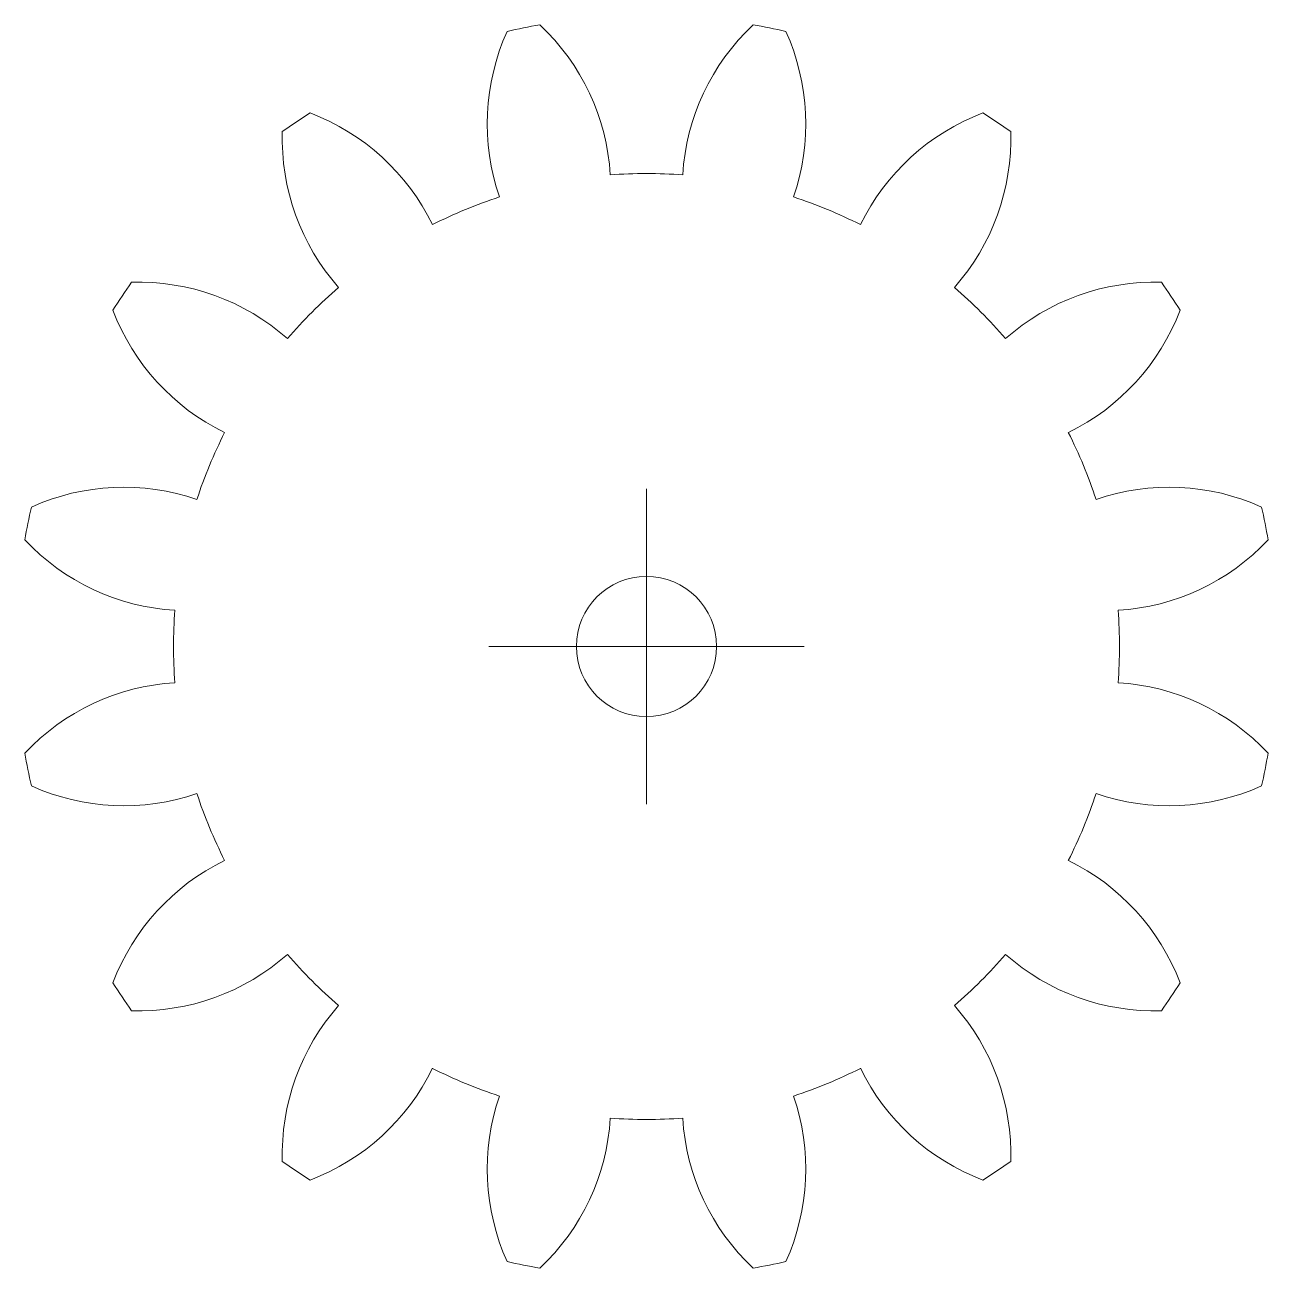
# Model space of a CAD drawing. Header units: millimetres. Extents: x 150.8 to 186.3, y 176.1 to 211.6.
import ezdxf

# ---------------------------------------------------------------- set-up
doc = ezdxf.new("R2010")
doc.units = ezdxf.units.MM

# ---------------------------------------------------------------- blocks, each defined once
blk = doc.blocks.new('SW_CENTERMARKSYMBOL_0')
at = {"color": 0, "linetype": 'Continuous', "lineweight": 0}
for p, q in [((0, 2.5), (0, 4.5)), ((0, 0), (0, 2.5)), ((-2.5, 0), (-4.5, 0)), ((0, 0), (-2.5, 0)), ((0, 0), (0, -2.5)), ((0, 0), (2.5, 0)), ((2.5, 0), (4.5, 0)), ((0, -2.5), (0, -4.5))]:
    blk.add_line(p, q, dxfattribs=at)

msp = doc.modelspace()

# ---------------------------------------------------------------- linework, layer by layer
at = {"color": 7, "linetype": 'Continuous', "lineweight": 15}
msp.add_circle((168.564, 193.85), 2, dxfattribs=at)
for centre, radius, start, end in [((168.564, 193.85), 18, 99.7308, 102.7692), ((161.142, 206.925), 6.4, 3.4426, 46.8081), ((175.987, 206.925), 6.4, 133.1919, 176.5574), ((168.564, 193.85), 18, 77.2308, 80.2692), ((170.419, 208.77), 6.4, 155.6919, 199.0574), ((166.71, 208.77), 6.4, 340.9426, 24.3081), ((168.564, 193.85), 18, 122.2308, 125.2692), ((156.703, 203.089), 6.4, 25.9426, 69.3081), ((180.426, 203.089), 6.4, 110.6919, 154.0574), ((168.564, 193.85), 18, 54.7308, 57.7692), ((164.568, 208.344), 6.4, 178.1919, 221.5574), ((172.561, 208.344), 6.4, 318.4426, 1.8081), ((168.564, 193.85), 13.499, 85.6055, 94.3945), ((168.564, 193.85), 13.499, 108.1055, 116.8945), ((168.564, 193.85), 13.499, 63.1055, 71.8945), ((168.564, 193.85), 18, 144.7308, 147.7692), ((154.07, 197.847), 6.4, 48.4426, 91.8081), ((168.564, 193.85), 13.499, 130.6055, 139.3945), ((168.564, 193.85), 13.499, 40.6055, 49.3945), ((183.059, 197.847), 6.4, 88.1919, 131.5574), ((168.564, 193.85), 18, 32.2308, 35.2692), ((159.325, 205.711), 6.4, 200.6919, 244.0574), ((177.804, 205.711), 6.4, 295.9426, 339.3081), ((168.564, 193.85), 13.499, 153.1055, 161.8945), ((168.564, 193.85), 13.499, 18.1055, 26.8945), ((153.644, 191.996), 6.4, 70.9426, 114.3081), ((183.485, 191.996), 6.4, 65.6919, 109.0574), ((168.564, 193.85), 18, 167.2308, 170.2692), ((168.564, 193.85), 18, 9.7308, 12.7692), ((155.489, 201.273), 6.4, 223.1919, 266.5574), ((181.639, 201.273), 6.4, 273.4426, 316.8081), ((168.564, 193.85), 13.499, 175.6055, 184.3945), ((168.564, 193.85), 13.499, 355.6055, 4.3945), ((155.489, 186.427), 6.4, 93.4426, 136.8081), ((181.639, 186.427), 6.4, 43.1919, 86.5574), ((168.564, 193.85), 18, 189.7308, 192.7692), ((168.564, 193.85), 18, 347.2308, 350.2692), ((153.644, 195.704), 6.4, 245.6919, 289.0574), ((183.485, 195.704), 6.4, 250.9426, 294.3081), ((168.564, 193.85), 13.499, 198.1055, 206.8945), ((168.564, 193.85), 13.499, 333.1055, 341.8945), ((159.325, 181.989), 6.4, 115.9426, 159.3081), ((177.804, 181.989), 6.4, 20.6919, 64.0574), ((154.07, 189.853), 6.4, 268.1919, 311.5574), ((168.564, 193.85), 13.499, 220.6055, 229.3945), ((168.564, 193.85), 13.499, 310.6055, 319.3945), ((183.059, 189.853), 6.4, 228.4426, 271.8081), ((168.564, 193.85), 18, 212.2308, 215.2692), ((168.564, 193.85), 18, 324.7308, 327.7692), ((164.568, 179.356), 6.4, 138.4426, 181.8081), ((172.561, 179.356), 6.4, 358.1919, 41.5574), ((156.703, 184.611), 6.4, 290.6919, 334.0574), ((168.564, 193.85), 13.499, 243.1055, 251.8945), ((168.564, 193.85), 13.499, 288.1055, 296.8945), ((180.426, 184.611), 6.4, 205.9426, 249.3081), ((170.419, 178.93), 6.4, 160.9426, 204.3081), ((166.71, 178.93), 6.4, 335.6919, 19.0574), ((161.142, 180.775), 6.4, 313.1919, 356.5574), ((168.564, 193.85), 13.499, 265.6055, 274.3945), ((175.987, 180.775), 6.4, 183.4426, 226.8081), ((168.564, 193.85), 18, 234.7308, 237.7692), ((168.564, 193.85), 18, 302.2308, 305.2692), ((168.564, 193.85), 18, 257.2308, 260.2692), ((168.564, 193.85), 18, 279.7308, 282.7692)]:
    msp.add_arc(centre, radius, start, end, dxfattribs=at)

# ---------------------------------------------------------------- block references
at = {"color": 7, "linetype": 'Continuous', "lineweight": 0}
msp.add_blockref('SW_CENTERMARKSYMBOL_0', (168.564, 193.85), dxfattribs=at)

doc.saveas('drawing.dxf')
